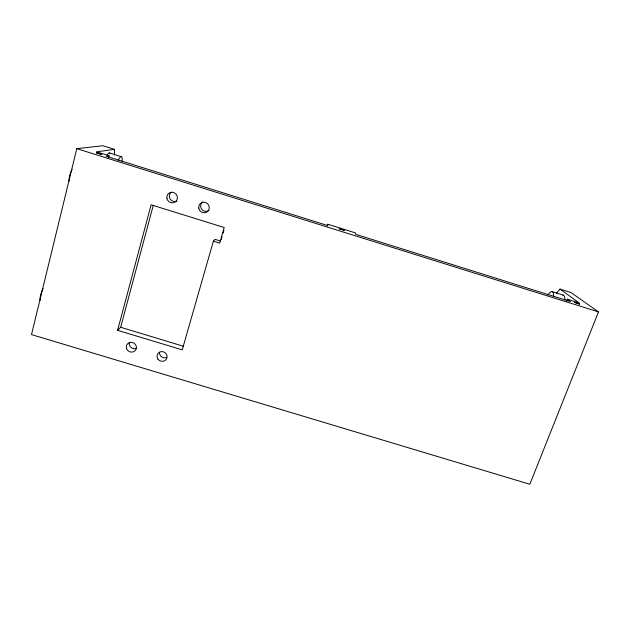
<?xml version="1.0" encoding="UTF-8"?>
<svg xmlns="http://www.w3.org/2000/svg" width="630" height="630" viewBox="0 0 630 630"><rect width="100%" height="100%" fill="white"/><g stroke="black" fill="none" stroke-linecap="round" stroke-linejoin="round"><path stroke-width="0.94" d="M114.518 154.917L114.526 149.381L102.91 145.743L76.781 148.656L31.5 334.593L529.846 484.257L598.5 311.897L570.938 292.517L559.991 289.083L556.369 293.328M108.628 157.555L109.077 155.76L96.484 151.814L114.526 149.381M117.589 330.325L151.113 204.797L224.185 227.509L219.689 243.109L213.381 241.156L182.235 349.863L117.589 330.325L120.645 327.261L153.263 205.411M221.287 239.455L222.075 236.723M223.122 233.076L223.91 230.344M327.253 226.036L327.82 224.241L355.312 232.848L355.69 234.328L570.473 301.557L567.346 299.234L566.646 301.045M213.381 241.156L215.082 239.353L220.405 240.999M109.077 155.76L106.163 156.224L327.836 225.611L327.82 224.241M120.645 327.261L183.401 346.24M109.604 153.003L121.425 156.705M552.14 291.635L563.299 295.131M567.346 299.234L579.206 302.951L559.991 289.083M76.781 148.656L598.5 311.897M107.368 154.673A12.269 2.859 -74.2 0 1 109.919 153.224M136.513 348.335A5.079 4.78 29.2 0 1 129.363 342.46M166.714 357.438A5.048 4.78 25.9 0 1 159.453 352.579M176.794 201.167A5.339 5.134 50.5 0 1 171.179 192.174M209.073 210.381A5.3 5.142 49.3 0 1 201.757 209.302A5.3 5.142 49.3 0 1 202.616 201.986M118.235 160.272A12.261 2.677 -74.2 0 1 122.126 161.689M562.803 295.1A11.915 3.882 -71 0 1 564.827 300.053M548.005 294.974A11.923 3.725 -71.1 0 1 553.549 296.517M40.21 300.392A7.694 2 -71.7 0 1 43.053 288.729M69.032 181.015A7.938 2.134 -74.1 0 1 72.151 169.297M579.553 304.093L574.552 302.368L579.553 304.093M344.185 230.336L339.247 228.792L344.185 230.336M101.698 154.35L96.421 152.862L101.698 154.35M166.871 198.166A5.418 5.213 50.2 0 0 175.423 201.836A5.418 5.213 50.2 0 0 174.022 192.662A5.418 5.213 50.2 0 0 166.871 198.166M198.757 208.097A5.379 5.213 49 0 0 207.262 211.759A5.379 5.213 49 0 0 205.939 202.624A5.379 5.213 49 0 0 198.757 208.097M126.63 348.768A5.15 4.843 29 0 0 135.34 350.485A5.15 4.843 29 0 0 132.127 342.397A5.15 4.843 29 0 0 126.63 348.768M157.799 358.942A5.127 4.843 25.7 0 0 166.572 358.887A5.127 4.843 25.7 0 0 161.8 351.564A5.127 4.843 25.7 0 0 157.799 358.942"/></g></svg>
